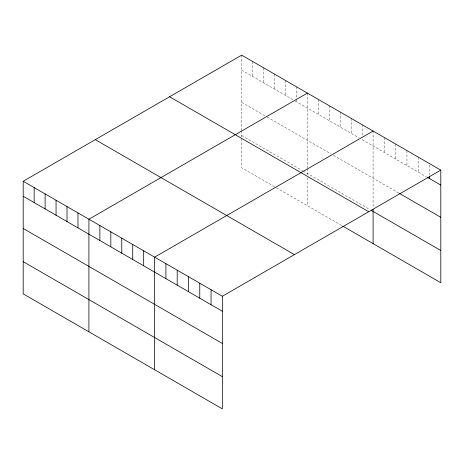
<?xml version="1.0" encoding="UTF-8"?>
<svg xmlns="http://www.w3.org/2000/svg" width="464" height="464" viewBox="0 0 464 464"><rect width="100%" height="100%" fill="white"/><g stroke="black" fill="none" stroke-linecap="round" stroke-linejoin="round"><path stroke-width="0.35" stroke-dasharray="2.32 1.74" d="M241.663 70.128L292.772 99.638M295.208 101.042L359.101 137.93M362.14 139.687L426.381 176.772M241.663 102.347L266.609 116.748M267.218 117.096L331.11 153.984M333.541 155.388L398.796 193.065M241.663 135.534L302.511 170.665M303.12 171.019L370.052 209.658M274.52 186.725L241.663 167.753L241.663 138.4M276.347 187.775L342.061 225.719M429.513 165.027L429.513 175.015M418.232 157.087L418.232 172.069M406.945 150.574L406.945 165.555M395.664 144.06L395.664 159.036M384.378 137.541L384.378 152.523M373.091 131.028L373.091 207.959M362.14 124.706L362.14 136.12M351.19 118.384L351.19 133.359M340.234 112.056L340.234 127.037M329.283 105.734L329.283 120.715M318.333 99.412L318.333 114.393M307.377 93.09L307.377 167.945M307.377 168.635L307.377 174.911M307.377 177.77L307.377 205.691M296.426 86.762L296.426 98.177M296.426 98.89L296.426 101.744M285.476 80.44L285.476 95.422M274.52 74.118L274.52 89.1M263.569 67.796L263.569 82.772M252.613 61.468L252.613 76.45M241.663 55.146L241.663 130.007M241.663 130.697L241.663 137.686"/><path stroke-width="0.7" d="M440.8 170.12L222.337 296.247L222.337 408.854L23.2 293.88L23.2 181.273L241.663 55.146L440.8 170.12L440.8 282.727L342.67 226.067M307.377 93.09L88.914 219.217L88.914 331.824M373.091 131.028L154.628 257.155L154.628 369.762M427.634 177.497L440.8 185.095M399.423 193.424L440.8 217.314M371.27 210.366L440.8 250.508M169.569 96.767L368.706 211.741M95.294 139.652L294.431 254.626M23.2 181.273L222.337 296.247M23.2 196.255L222.337 311.228M23.2 228.474L222.337 343.441M23.2 261.667L222.337 376.635M429.513 176.442L429.513 178.582M373.091 209.345L373.091 243.635M211.05 289.733L211.05 304.709M199.769 283.214L199.769 298.195M188.483 276.701L188.483 291.682M177.202 270.187L177.202 285.169M165.915 263.674L165.915 278.649M143.678 250.833L143.678 265.814M132.727 244.511L132.727 259.492M121.771 238.189L121.771 253.164M110.821 231.861L110.821 246.842M99.87 225.539L99.87 240.52M77.964 212.895L77.964 227.87M67.007 206.567L67.007 221.548M56.057 200.245L56.057 215.226M45.107 193.923L45.107 208.904M34.15 187.601L34.15 202.582"/></g></svg>
